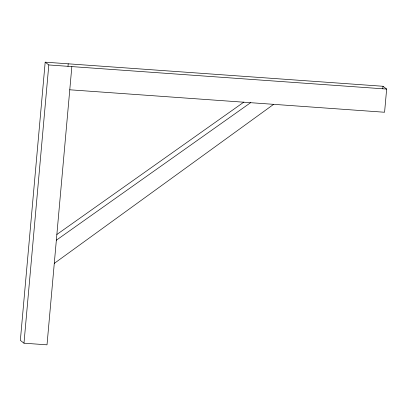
<?xml version="1.0" encoding="UTF-8"?>
<svg xmlns="http://www.w3.org/2000/svg" width="407" height="407" viewBox="0 0 407 407"><rect width="100%" height="100%" fill="white"/><g stroke="black" fill="none" stroke-linecap="round" stroke-linejoin="round"><path stroke-width="0.61" d="M69.775 89.789L384.579 112.251L386.65 89.062L383.018 86.274L45.182 62.169L20.35 340.4L23.982 343.187L47.014 344.831L71.846 66.6M23.982 343.187L48.809 64.957L45.182 62.169M67.994 66.321L68.213 63.813M382.794 88.782L383.018 86.274M54.284 263.38L273.652 104.334M56.868 234.473L243.879 102.101M56.354 240.196L250.615 102.691M48.809 64.957L386.65 89.062"/></g></svg>
